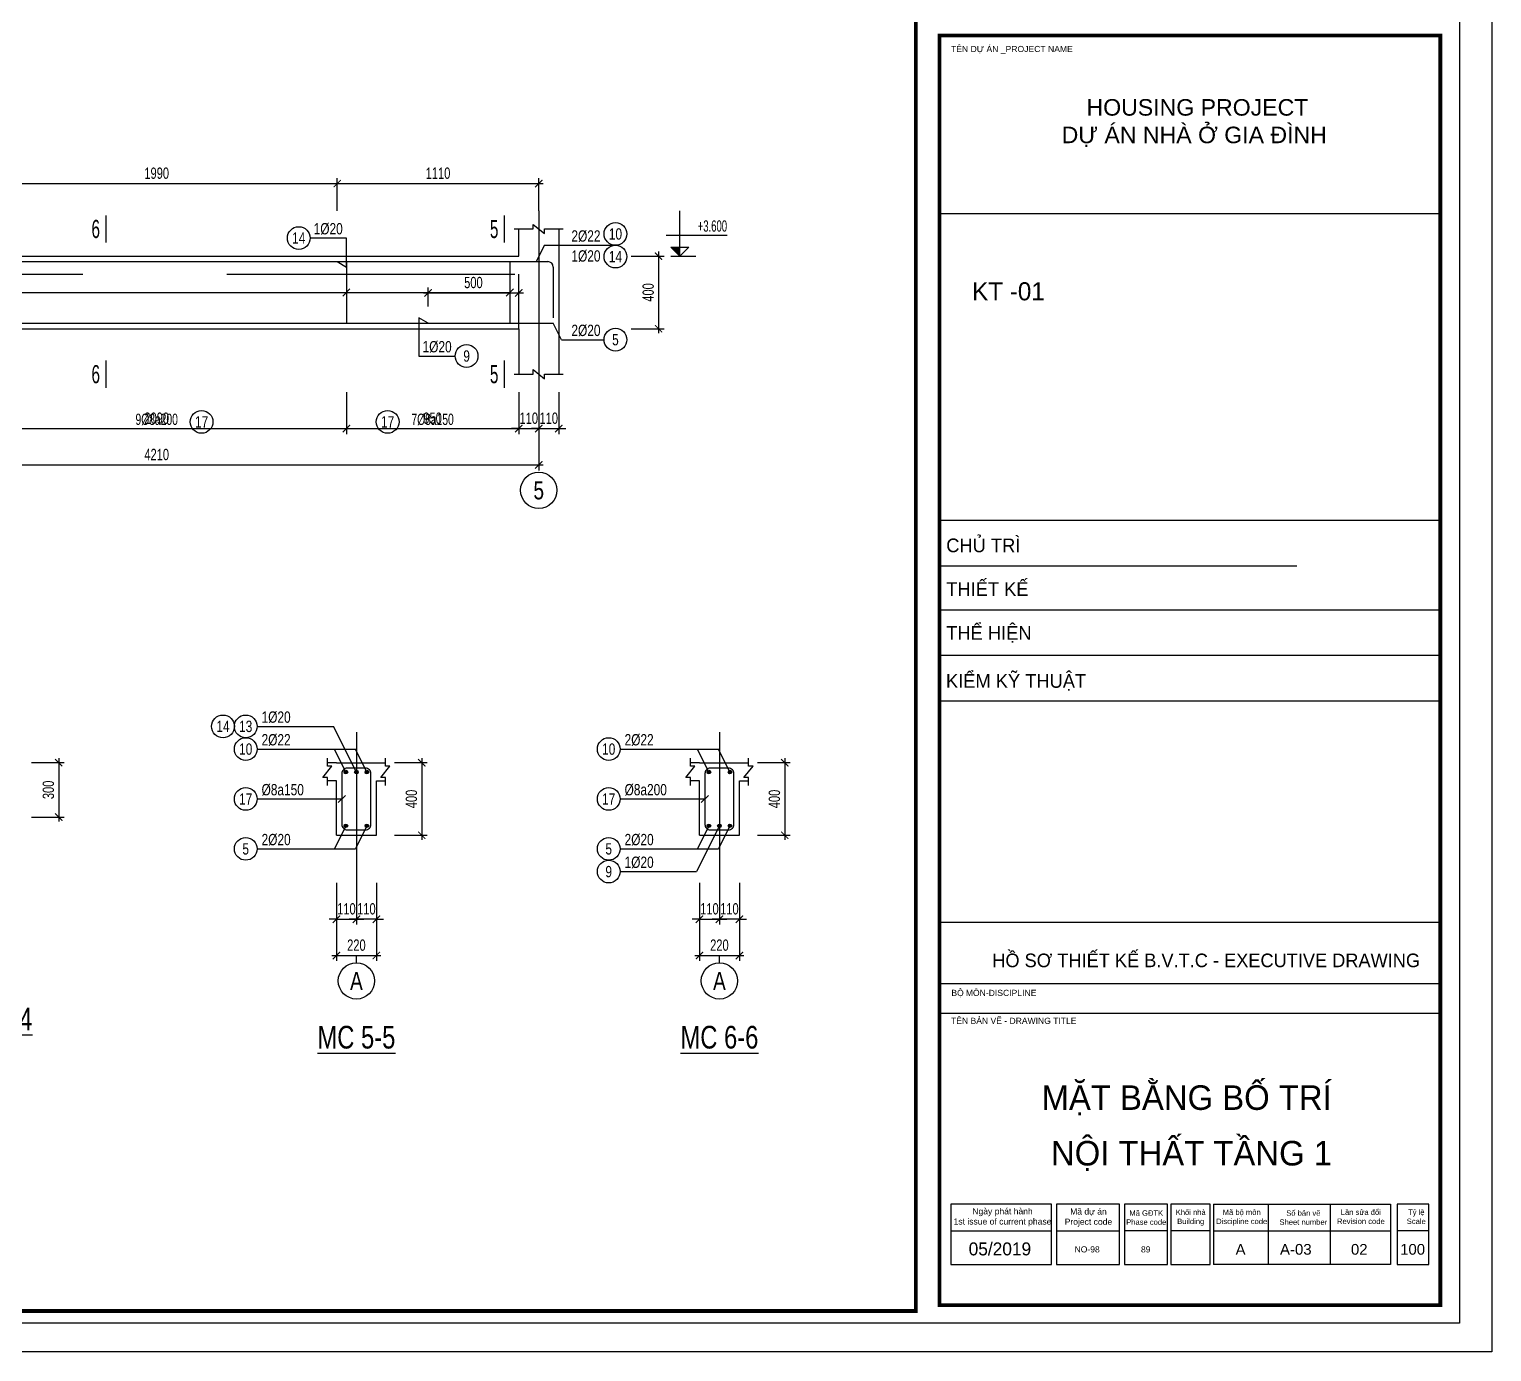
# Model space of a CAD drawing. Header units: inches. Extents: x 442278 to 842836, y -356313 to 59457.
# Drawn here: x 777702 to 785759, y -77600 to -70314 of the extents above; entities that cross this region are included whole.
import ezdxf
from ezdxf.enums import TextEntityAlignment as Align

# ---------------------------------------------------------------- set-up
doc = ezdxf.new("R2010")
doc.units = ezdxf.units.IN
doc.header["$LTSCALE"] = 250
doc.header["$MEASUREMENT"] = 0
doc.linetypes.add('CENTER', pattern=[50.8, 31.75, -6.35, 6.35, -6.35])
doc.linetypes.add('HIDDEN', pattern=[9.525, 6.35, -3.175])
for name, color, linetype in [('-KHAO-5000-TEXT', 7, 'Continuous'), ('3', 9, 'Continuous'), ('gsgsdfg', 31, 'Continuous'), ('khungbve', 7, 'Continuous'), ('LA.BT', 7, 'Continuous'), ('LA.DIM', 251, 'Continuous'), ('LA.DUT', 251, 'HIDDEN'), ('LA.KHAC', 252, 'Continuous'), ('LA.MC', 6, 'Continuous'), ('LA.TC', 3, 'Continuous'), ('LA.TD', 30, 'Continuous'), ('LA.TEXT', 60, 'Continuous'), ('LA.TEXT.MC', 120, 'Continuous'), ('LA.TRUC', 251, 'CENTER'), ('NETTHAY', 8, 'Continuous'), ('NTHAY', 8, 'Continuous'), ('t', 153, 'Continuous'), ('TEXT', 7, 'Continuous')]:
    doc.layers.add(name, color=color, linetype=linetype)
doc.styles.add('AVANTH', font='')
doc.styles.add('M1', font='')
doc.styles.add('S.BTEXT', font='arial.ttf', dxfattribs={"width": 0.75})
doc.styles.add('S.STEXT', font='arial.ttf', dxfattribs={"width": 0.7})
doc.styles.add('SWIS721', font='swiss.ttf')
doc.styles.add('VnAvantH', font='', dxfattribs={"width": 0.7})
doc.styles.add('XREF_ISO_A1_VER$0$SWIS721', font='swiss.ttf')
doc.styles.get('AVANTH').set_extended_font_data('.VnAvantH')
doc.styles.get('M1').set_extended_font_data('.VnAvantH')
doc.styles.get('VnAvantH').set_extended_font_data('.VnAvantH')
doc.dimstyles.new('S.DIM25', dxfattribs={"dimtxt": 62.5, "dimasz": 40, "dimexe": 30, "dimexo": 0, "dimgap": 25, "dimtad": 1, "dimdec": 0, "dimzin": 13, "dimdsep": 46, "dimtxsty": 'S.STEXT', "dimblk": 'ARCHTICK', "dimcen": 0, "dimdle": 25, "dimclrd": 251, "dimclre": 251, "dimclrt": 60, "dimadec": 0, "dimazin": 0, "dimtfac": 1, "dimtdec": 0, "dimtix": 1, "dimtmove": 2, "dimatfit": 3, "dimfxl": 1, "dimtolj": 1, "dimtzin": 13, "dimarcsym": 0})

# ---------------------------------------------------------------- blocks, each defined once
blk = doc.blocks.new('_ArchTick')
at = {"color": 0, "linetype": 'ByBlock', "const_width": 0.15}
blk.add_lwpolyline([(-0.5, -0.5), (0.5, 0.5)], dxfattribs=at)
blk = doc.blocks.new('*D662')
at = {"layer": 'DEFPOINTS', "color": 0, "transparency": 16777216}
for p in [(781018.7, -71564), (781018.7, -71964), (781168.7, -71964)]:
    blk.add_point(p, dxfattribs=at)
at = {"layer": 'LA.DIM', "color": 251, "lineweight": -2, "transparency": 16777216}
for p, q in [((781168.7, -71539), (781168.7, -71989)), ((781018.7, -71564), (781198.7, -71564)), ((781018.7, -71964), (781198.7, -71964))]:
    blk.add_line(p, q, dxfattribs=at)
at = {"layer": 'LA.DIM', "color": 251, "lineweight": -2, "transparency": 16777216, "xscale": 40, "yscale": 40, "zscale": 40}
for p, rotation in [((781168.7, -71564), 90), ((781168.7, -71964), 270)]:
    blk.add_blockref('_ArchTick', p, dxfattribs=dict(at, rotation=rotation))
at = {"layer": 'LA.DIM', "color": 60, "transparency": 16777216, "insert": (781111.8, -71764), "char_height": 62.5, "attachment_point": 5, "rotation": 90, "style": 'S.STEXT'}
blk.add_mtext('\\A1;400', dxfattribs=at)
blk = doc.blocks.new('BLOCK.COS')
at = {"layer": 'LA.KHAC'}
blk.add_hatch(color=256, dxfattribs=at).paths.add_polyline_path([(37.5, 50), (87.5, 0), (87.5, 50)])
at = {"layer": 'LA.KHAC', "color": 5}
for p, q in [((37.5, 50), (137.5, 50)), ((87.5, 0), (37.5, 50)), ((37.5, 0), (175, 0)), ((87.5, 0), (87.5, 50)), ((87.5, 0), (137.5, 50))]:
    blk.add_line(p, q, dxfattribs=at)
blk = doc.blocks.new('*D663')
at = {"layer": 'DEFPOINTS', "color": 0, "transparency": 16777216}
for p in [(779448.7, -72314), (780398.7, -72314), (780398.7, -72514)]:
    blk.add_point(p, dxfattribs=at)
at = {"layer": 'LA.DIM', "color": 251, "lineweight": -2, "transparency": 16777216}
for p, q in [((779448.7, -72314), (779448.7, -72544)), ((780398.7, -72314), (780398.7, -72544)), ((779423.7, -72514), (780423.7, -72514))]:
    blk.add_line(p, q, dxfattribs=at)
at = {"layer": 'LA.DIM', "color": 251, "lineweight": -2, "transparency": 16777216, "xscale": 40, "yscale": 40, "zscale": 40, "rotation": 180}
blk.add_blockref('_ArchTick', (779448.7, -72514), dxfattribs=at)
at = {"layer": 'LA.DIM', "color": 251, "lineweight": -2, "transparency": 16777216, "xscale": 40, "yscale": 40, "zscale": 40}
blk.add_blockref('_ArchTick', (780398.7, -72514), dxfattribs=at)
at = {"layer": 'LA.DIM', "color": 60, "transparency": 16777216, "insert": (779923.7, -72457.1), "char_height": 62.5, "attachment_point": 5, "style": 'S.STEXT'}
blk.add_mtext('\\A1;950', dxfattribs=at)
blk = doc.blocks.new('*D664')
at = {"layer": 'DEFPOINTS', "color": 0, "transparency": 16777216}
for p in [(777358.7, -72314), (779448.7, -72314), (779448.7, -72514)]:
    blk.add_point(p, dxfattribs=at)
at = {"layer": 'LA.DIM', "color": 251, "lineweight": -2, "transparency": 16777216}
for p, q in [((777358.7, -72314), (777358.7, -72544)), ((779448.7, -72314), (779448.7, -72544)), ((777333.7, -72514), (779473.7, -72514))]:
    blk.add_line(p, q, dxfattribs=at)
at = {"layer": 'LA.DIM', "color": 251, "lineweight": -2, "transparency": 16777216, "xscale": 40, "yscale": 40, "zscale": 40, "rotation": 180}
blk.add_blockref('_ArchTick', (777358.7, -72514), dxfattribs=at)
at = {"layer": 'LA.DIM', "color": 251, "lineweight": -2, "transparency": 16777216, "xscale": 40, "yscale": 40, "zscale": 40}
blk.add_blockref('_ArchTick', (779448.7, -72514), dxfattribs=at)
at = {"layer": 'LA.DIM', "color": 60, "transparency": 16777216, "insert": (778403.7, -72457.1), "char_height": 62.5, "attachment_point": 5, "style": 'S.STEXT'}
blk.add_mtext('\\A1;2090', dxfattribs=at)
blk = doc.blocks.new('*D669')
at = {"layer": 'DEFPOINTS', "color": 0, "transparency": 16777216}
for p in [(780508.7, -71164), (779398.7, -71314), (780508.7, -71314)]:
    blk.add_point(p, dxfattribs=at)
at = {"layer": 'LA.DIM', "color": 251, "lineweight": -2, "transparency": 16777216}
for p, q in [((779398.7, -71314), (779398.7, -71134)), ((780508.7, -71314), (780508.7, -71134)), ((779373.7, -71164), (780533.7, -71164))]:
    blk.add_line(p, q, dxfattribs=at)
at = {"layer": 'LA.DIM', "color": 251, "lineweight": -2, "transparency": 16777216, "xscale": 40, "yscale": 40, "zscale": 40, "rotation": 180}
blk.add_blockref('_ArchTick', (779398.7, -71164), dxfattribs=at)
at = {"layer": 'LA.DIM', "color": 251, "lineweight": -2, "transparency": 16777216, "xscale": 40, "yscale": 40, "zscale": 40}
blk.add_blockref('_ArchTick', (780508.7, -71164), dxfattribs=at)
at = {"layer": 'LA.DIM', "color": 60, "transparency": 16777216, "insert": (779953.7, -71107.1), "char_height": 62.5, "attachment_point": 5, "style": 'S.STEXT'}
blk.add_mtext('\\A1;1110', dxfattribs=at)
blk = doc.blocks.new('*D670')
at = {"layer": 'DEFPOINTS', "color": 0, "transparency": 16777216}
for p in [(779398.7, -71164), (777408.7, -71314), (779398.7, -71314)]:
    blk.add_point(p, dxfattribs=at)
at = {"layer": 'LA.DIM', "color": 251, "lineweight": -2, "transparency": 16777216}
for p, q in [((777408.7, -71314), (777408.7, -71134)), ((779398.7, -71314), (779398.7, -71134)), ((777383.7, -71164), (779423.7, -71164))]:
    blk.add_line(p, q, dxfattribs=at)
at = {"layer": 'LA.DIM', "color": 251, "lineweight": -2, "transparency": 16777216, "xscale": 40, "yscale": 40, "zscale": 40, "rotation": 180}
blk.add_blockref('_ArchTick', (777408.7, -71164), dxfattribs=at)
at = {"layer": 'LA.DIM', "color": 251, "lineweight": -2, "transparency": 16777216, "xscale": 40, "yscale": 40, "zscale": 40}
blk.add_blockref('_ArchTick', (779398.7, -71164), dxfattribs=at)
at = {"layer": 'LA.DIM', "color": 60, "transparency": 16777216, "insert": (778403.7, -71107.1), "char_height": 62.5, "attachment_point": 5, "style": 'S.STEXT'}
blk.add_mtext('\\A1;1990', dxfattribs=at)
blk = doc.blocks.new('*D675')
at = {"layer": 'DEFPOINTS', "color": 0, "transparency": 16777216}
for p in [(780398.7, -71766.5), (779898.7, -71841.5), (780398.7, -71841.5)]:
    blk.add_point(p, dxfattribs=at)
at = {"layer": 'LA.DIM', "color": 251, "lineweight": -2, "transparency": 16777216}
for p, q in [((779873.7, -71766.5), (780423.7, -71766.5)), ((779898.7, -71841.5), (779898.7, -71736.5)), ((780398.7, -71841.5), (780398.7, -71736.5))]:
    blk.add_line(p, q, dxfattribs=at)
at = {"layer": 'LA.DIM', "color": 251, "lineweight": -2, "transparency": 16777216, "xscale": 40, "yscale": 40, "zscale": 40, "rotation": 180}
blk.add_blockref('_ArchTick', (779898.7, -71766.5), dxfattribs=at)
at = {"layer": 'LA.DIM', "color": 251, "lineweight": -2, "transparency": 16777216, "xscale": 40, "yscale": 40, "zscale": 40}
blk.add_blockref('_ArchTick', (780398.7, -71766.5), dxfattribs=at)
at = {"layer": 'LA.DIM', "color": 60, "transparency": 16777216, "insert": (780148.7, -71709.6), "char_height": 62.5, "attachment_point": 5, "style": 'S.STEXT'}
blk.add_mtext('\\A1;500', dxfattribs=at)
blk = doc.blocks.new('*D679')
at = {"layer": 'DEFPOINTS', "color": 0, "transparency": 16777216}
for p in [(780508.7, -72314), (780618.7, -72314), (780618.7, -72514)]:
    blk.add_point(p, dxfattribs=at)
at = {"layer": 'LA.DIM', "color": 251, "lineweight": -2, "transparency": 16777216}
for p, q in [((780508.7, -72314), (780508.7, -72544)), ((780618.7, -72314), (780618.7, -72544)), ((780508.7, -72514), (780468.7, -72514)), ((780508.7, -72514), (780618.7, -72514)), ((780618.7, -72514), (780658.7, -72514))]:
    blk.add_line(p, q, dxfattribs=at)
at = {"layer": 'LA.DIM', "color": 251, "lineweight": -2, "transparency": 16777216, "xscale": 40, "yscale": 40, "zscale": 40}
blk.add_blockref('_ArchTick', (780508.7, -72514), dxfattribs=at)
at = {"layer": 'LA.DIM', "color": 251, "lineweight": -2, "transparency": 16777216, "xscale": 40, "yscale": 40, "zscale": 40, "rotation": 180}
blk.add_blockref('_ArchTick', (780618.7, -72514), dxfattribs=at)
at = {"layer": 'LA.DIM', "color": 60, "transparency": 16777216, "insert": (780563.7, -72457.1), "char_height": 62.5, "attachment_point": 5, "style": 'S.STEXT'}
blk.add_mtext('\\A1;110', dxfattribs=at)
blk = doc.blocks.new('*D680')
at = {"layer": 'DEFPOINTS', "color": 0, "transparency": 16777216}
for p in [(780398.7, -72314), (780508.7, -72314), (780508.7, -72514)]:
    blk.add_point(p, dxfattribs=at)
at = {"layer": 'LA.DIM', "color": 251, "lineweight": -2, "transparency": 16777216}
for p, q in [((780398.7, -72314), (780398.7, -72544)), ((780508.7, -72314), (780508.7, -72544)), ((780398.7, -72514), (780358.7, -72514)), ((780398.7, -72514), (780508.7, -72514)), ((780508.7, -72514), (780548.7, -72514))]:
    blk.add_line(p, q, dxfattribs=at)
at = {"layer": 'LA.DIM', "color": 251, "lineweight": -2, "transparency": 16777216, "xscale": 40, "yscale": 40, "zscale": 40}
blk.add_blockref('_ArchTick', (780398.7, -72514), dxfattribs=at)
at = {"layer": 'LA.DIM', "color": 251, "lineweight": -2, "transparency": 16777216, "xscale": 40, "yscale": 40, "zscale": 40, "rotation": 180}
blk.add_blockref('_ArchTick', (780508.7, -72514), dxfattribs=at)
at = {"layer": 'LA.DIM', "color": 60, "transparency": 16777216, "insert": (780453.7, -72457.1), "char_height": 62.5, "attachment_point": 5, "style": 'S.STEXT'}
blk.add_mtext('\\A1;110', dxfattribs=at)
blk = doc.blocks.new('*D685')
at = {"layer": 'DEFPOINTS', "color": 0, "transparency": 16777216}
for p in [(776298.7, -72314), (780508.7, -72314), (780508.7, -72714)]:
    blk.add_point(p, dxfattribs=at)
at = {"layer": 'LA.DIM', "color": 251, "lineweight": -2, "transparency": 16777216}
for p, q in [((776298.7, -72314), (776298.7, -72744)), ((780508.7, -72314), (780508.7, -72744)), ((776273.7, -72714), (780533.7, -72714))]:
    blk.add_line(p, q, dxfattribs=at)
at = {"layer": 'LA.DIM', "color": 251, "lineweight": -2, "transparency": 16777216, "xscale": 40, "yscale": 40, "zscale": 40, "rotation": 180}
blk.add_blockref('_ArchTick', (776298.7, -72714), dxfattribs=at)
at = {"layer": 'LA.DIM', "color": 251, "lineweight": -2, "transparency": 16777216, "xscale": 40, "yscale": 40, "zscale": 40}
blk.add_blockref('_ArchTick', (780508.7, -72714), dxfattribs=at)
at = {"layer": 'LA.DIM', "color": 60, "transparency": 16777216, "insert": (778403.7, -72657.1), "char_height": 62.5, "attachment_point": 5, "style": 'S.STEXT'}
blk.add_mtext('\\A1;4210', dxfattribs=at)
blk = doc.blocks.new('KHUNG CHUAN SEICO')
at = {"layer": 'DEFPOINTS', "lineweight": -3, "ltscale": 2000}
blk.add_lwpolyline([(0, 397.16), (572.13, 397.16), (572.13, 0), (0, 0)], close=True, dxfattribs=at)
at = {"layer": 'gsgsdfg'}
blk.add_lwpolyline([(0, 397.16), (572.13, 397.16), (572.13, 0), (0, 0)], close=True, dxfattribs=at)
blk.add_lwpolyline([(0, 397.16), (572.13, 397.16), (572.13, 0), (0, 0)], close=True, dxfattribs=at)
at = {"layer": 'khungbve', "color": 7}
for p, q in [((465.32, 160.79), (562.18, 160.79)), ((465.32, 143.49), (562.18, 143.49)), ((465.32, 134.68), (562.18, 134.68)), ((465.32, 125.87), (562.18, 125.87)), ((465.32, 125.87), (562.18, 125.87)), ((465.32, 125.87), (562.18, 125.87))]:
    blk.add_line(p, q, dxfattribs=at)
at = {"layer": 'khungbve', "linetype": 'Continuous', "ltscale": 15}
blk.add_line((465.32, 151.98), (534.43, 151.98), dxfattribs=at)
at = {"layer": 'NETTHAY', "ltscale": 0.5}
for points, const_width in [([(26.26, 388.15), (460.75, 388.15), (460.75, 7.88), (26.26, 7.88), (26.26, 388.51)], 0.743), ([(465.32, 254.56), (562.18, 254.56), (562.18, 9.02), (465.32, 9.02), (465.32, 254.56)], 0.74)]:
    blk.add_lwpolyline(points, dxfattribs=dict(at, const_width=const_width))
at = {"layer": 'NTHAY', "lineweight": -3, "ltscale": 2000}
for p, q in [((562.18, 83.01), (465.32, 83.01)), ((465.32, 71.23), (562.18, 71.23)), ((562.18, 65.43), (465.32, 65.43)), ((518.31, 28.54), (518.31, 16.88)), ((528.91, 28.54), (528.91, 16.88)), ((540.91, 28.54), (540.91, 16.88)), ((467.54, 23.38), (487.01, 23.38)), ((487.99, 23.38), (500.13, 23.38)), ((509.43, 23.38), (501.12, 23.38)), ((517.65, 23.38), (510.09, 23.38)), ((518.31, 23.38), (552.56, 23.38)), ((559.96, 23.38), (553.87, 23.38))]:
    blk.add_line(p, q, dxfattribs=at)
for points in [[(24.06, 391.61), (565.91, 391.61), (565.91, 5.55), (24.06, 5.55)], [(562.18, 254.56), (465.32, 254.56), (465.32, 220.15), (562.18, 220.15)], [(487.01, 28.54), (467.54, 28.54), (467.54, 16.88), (487.01, 16.88)], [(500.13, 28.54), (487.99, 28.54), (487.99, 16.88), (500.13, 16.88)], [(501.12, 16.88), (509.43, 16.88), (509.43, 28.54), (501.12, 28.54)], [(510.09, 16.88), (517.65, 16.88), (517.65, 28.54), (510.09, 28.54)], [(553.87, 16.88), (559.96, 16.88), (559.96, 28.54), (553.87, 28.54)]]:
    blk.add_lwpolyline(points, close=True, dxfattribs=at)
blk.add_lwpolyline([(518.31, 28.54), (552.56, 28.54), (552.56, 16.88), (518.31, 16.88)], dxfattribs=at)
at = {"layer": '-KHAO-5000-TEXT', "linetype": 'Continuous', "ltscale": 15, "style": 'AVANTH', "oblique": 360}
for s, height, p in [('chñ tr×', 2.644, (466.64, 155.94)), ('THIÕT KÕ', 2.644, (466.64, 147.49)), ('thÓ hiÖn', 2.644, (466.64, 139)), ('KIÓM Kü THUËT', 2.6441, (466.59, 129.72))]:
    blk.add_text(s, height=height, rotation=360, dxfattribs=at).set_placement(p, align=Align.MIDDLE_LEFT)
at = {"layer": '3', "ltscale": 0.5, "style": 'VnAvantH'}
for tag, height, p in [('DRAWING1', 4.75, (514.01, 46.77)), ('DRAWING2', 4.75, (514.07, 36.02)), ('DATE', 2.5, (477.02, 18.64))]:
    blk.add_attdef(tag, text='', height=height, dxfattribs=at).set_placement(p, align=Align.CENTER)
at = {"layer": 't', "lineweight": -3}
for s, insert, char_height, width, attachment_point, style in [('{\\fArial|b0|i0|c0|p34;TÊN DỰ ÁN _PROJECT NAME}', (467.56, 252.53), 1.1889, 39.4464, 1, 'XREF_ISO_A1_VER$0$SWIS721'), ('{\\fArial|b0|i0|c0|p34; HOUSING PROJECT\\PDỰ ÁN NHÀ Ở GIA ĐÌNH}', (514.6, 242.24), 3.1952, 131.0539, 2, 'XREF_ISO_A1_VER$0$SWIS721'), ('{\\fArial|b0|i0|c0|p34;BỘ\\f.VnArial NarrowH|b0|i0|c0|p34; \\fArial|b0|i0|c0|p34;MÔN-DISCIPLINE}', (467.63, 69.99), 1.1889, 39.4464, 1, 'XREF_ISO_A1_VER$0$SWIS721'), ('{\\fArial|b0|i0|c0|p34;TÊN BẢN VẼ - DRAWING TITLE}', (467.58, 64.59), 1.1834, 31.9189, 1, 'XREF_ISO_A1_VER$0$SWIS721'), ('{\\fArial|b0|i0|c0|p34;Mã dự án\\PProject code}', (494.14, 25.95), 1.1834, 16.9056, 5, 'XREF_ISO_A1_VER$0$SWIS721'), ('{\\fArial|b0|i0|c0|p34;Mã G\\fArial|b0|i0|c238|p34;ĐTK\\PPh\\fArial|b0|i0|c0|p34;ase code}', (505.32, 25.94), 1.0519, 16.9056, 5, 'XREF_ISO_A1_VER$0$SWIS721'), ('{\\fArial|b0|i0|c0|p34;Khố\\fArial|b0|i0|c238|p34;i nh\\fArial|b0|i0|c0|p34;à\\fArial|b0|i0|c238|p34;\\PBuilding}', (513.92, 25.94), 1.0519, 16.9056, 5, 'XREF_ISO_A1_VER$0$SWIS721'), ('{\\fArial|b0|i0|c0|p34;Mã\\fArial|b0|i0|c238|p34; b\\fArial|b0|i0|c0|p34;ộ\\fArial|b0|i0|c238|p34; m\\fArial|b0|i0|c0|p34;ô\\fArial|b0|i0|c238|p34;n\\PD\\fArial|b0|i0|c0|p34;iscipline code}', (523.78, 25.94), 1.0519, 16.9056, 5, 'XREF_ISO_A1_VER$0$SWIS721'), ('{\\fArial|b0|i0|c0|p34;Số bản vẽ\\PSheet number}', (535.7, 25.94), 1.0519, 16.9056, 5, 'XREF_ISO_A1_VER$0$SWIS721'), ('{\\fArial|b0|i0|c0|p34;Lầ\\fArial|b0|i0|c238|p34;n s\\fArial|b0|i0|c0|p34;ử\\fArial|b0|i0|c238|p34;a đ\\fArial|b0|i0|c0|p34;ổi\\PRevision code}', (546.82, 26.1), 1.0519, 16.9056, 5, 'XREF_ISO_A1_VER$0$SWIS721'), ('{\\fArial|b0|i0|c0|p34;Tỷ lệ\\PScale}', (557.54, 26.1), 1.0519, 16.9056, 5, 'XREF_ISO_A1_VER$0$SWIS721'), ('{\\fArial|b0|i0|c0|p34;NO-98}', (493.89, 19.79), 1.1834, 16.9056, 5, 'XREF_ISO_A1_VER$0$SWIS721'), ('{\\fArial|b0|i0|c0|p34;89}', (505.22, 19.79), 1.1834, 16.9056, 5, 'XREF_ISO_A1_VER$0$SWIS721'), ('{\\fArial|b0|i0|c0|p34;A}', (523.56, 19.79), 2.0709, 16.9056, 5, 'SWIS721'), ('{\\fArial|b0|i0|c0|p34;A-03}', (534.24, 19.79), 2.0709, 16.9056, 5, 'SWIS721'), ('{\\fArial|b0|i0|c0|p34;02}', (546.51, 19.79), 2.0709, 16.9056, 5, 'SWIS721'), ('{\\fArial|b0|i0|c0|p34;100}', (556.83, 19.79), 2.0709, 16.9056, 5, 'SWIS721')]:
    blk.add_mtext(s, dxfattribs=dict(at, insert=insert, char_height=char_height, width=width, attachment_point=attachment_point, style=style))
at = {"layer": 't', "lineweight": -3, "insert": (477.52, 26), "char_height": 1.1834, "attachment_point": 5, "style": 'XREF_ISO_A1_VER$0$SWIS721'}
blk.add_mtext('Ngày phát hành\\P1st issue of current phase', dxfattribs=at)
at = {"layer": 'TEXT', "lineweight": -3, "style": 'M1'}
blk.add_text('hå s¬ thiÕt kÕ b.v.t.c - executive drawing', height=2.6298, dxfattribs=at).set_placement((475.54, 74.37))
blk = doc.blocks.new('*D756')
at = {"layer": 'DEFPOINTS', "color": 0, "transparency": 16777216}
for p in [(777714, -74354.5), (777714, -74654.5), (777864, -74654.5)]:
    blk.add_point(p, dxfattribs=at)
at = {"layer": 'LA.DIM', "color": 251, "lineweight": -2, "transparency": 16777216}
for p, q in [((777714, -74354.5), (777894, -74354.5)), ((777864, -74329.5), (777864, -74679.5)), ((777714, -74654.5), (777894, -74654.5))]:
    blk.add_line(p, q, dxfattribs=at)
at = {"layer": 'LA.DIM', "color": 251, "lineweight": -2, "transparency": 16777216, "xscale": 40, "yscale": 40, "zscale": 40}
for p, rotation in [((777864, -74354.5), 90), ((777864, -74654.5), 270)]:
    blk.add_blockref('_ArchTick', p, dxfattribs=dict(at, rotation=rotation))
at = {"layer": 'LA.DIM', "color": 60, "transparency": 16777216, "insert": (777807.1, -74504.5), "char_height": 62.5, "attachment_point": 5, "rotation": 90, "style": 'S.STEXT'}
blk.add_mtext('\\A1;300', dxfattribs=at)
blk = doc.blocks.new('*D757')
at = {"layer": 'DEFPOINTS', "color": 0, "transparency": 16777216}
for p in [(779394, -75017), (779504, -75017), (779504, -75217)]:
    blk.add_point(p, dxfattribs=at)
at = {"layer": 'LA.DIM', "color": 251, "lineweight": -2, "transparency": 16777216}
for p, q in [((779394, -75017), (779394, -75247)), ((779504, -75017), (779504, -75247)), ((779394, -75217), (779354, -75217)), ((779394, -75217), (779504, -75217)), ((779504, -75217), (779544, -75217))]:
    blk.add_line(p, q, dxfattribs=at)
at = {"layer": 'LA.DIM', "color": 251, "lineweight": -2, "transparency": 16777216, "xscale": 40, "yscale": 40, "zscale": 40}
blk.add_blockref('_ArchTick', (779394, -75217), dxfattribs=at)
at = {"layer": 'LA.DIM', "color": 251, "lineweight": -2, "transparency": 16777216, "xscale": 40, "yscale": 40, "zscale": 40, "rotation": 180}
blk.add_blockref('_ArchTick', (779504, -75217), dxfattribs=at)
at = {"layer": 'LA.DIM', "color": 60, "transparency": 16777216, "insert": (779449, -75160.1), "char_height": 62.5, "attachment_point": 5, "style": 'S.STEXT'}
blk.add_mtext('\\A1;110', dxfattribs=at)
blk = doc.blocks.new('*D758')
at = {"layer": 'DEFPOINTS', "color": 0, "transparency": 16777216}
for p in [(779504, -75017), (779614, -75017), (779504, -75217)]:
    blk.add_point(p, dxfattribs=at)
at = {"layer": 'LA.DIM', "color": 251, "lineweight": -2, "transparency": 16777216}
for p, q in [((779504, -75017), (779504, -75247)), ((779614, -75017), (779614, -75247)), ((779504, -75217), (779464, -75217)), ((779614, -75217), (779504, -75217)), ((779614, -75217), (779654, -75217))]:
    blk.add_line(p, q, dxfattribs=at)
at = {"layer": 'LA.DIM', "color": 251, "lineweight": -2, "transparency": 16777216, "xscale": 40, "yscale": 40, "zscale": 40}
blk.add_blockref('_ArchTick', (779504, -75217), dxfattribs=at)
at = {"layer": 'LA.DIM', "color": 251, "lineweight": -2, "transparency": 16777216, "xscale": 40, "yscale": 40, "zscale": 40, "rotation": 180}
blk.add_blockref('_ArchTick', (779614, -75217), dxfattribs=at)
at = {"layer": 'LA.DIM', "color": 60, "transparency": 16777216, "insert": (779559, -75160.1), "char_height": 62.5, "attachment_point": 5, "style": 'S.STEXT'}
blk.add_mtext('\\A1;110', dxfattribs=at)
blk = doc.blocks.new('*D759')
at = {"layer": 'DEFPOINTS', "color": 0, "transparency": 16777216}
for p in [(779394, -75017), (779614, -75017), (779614, -75417)]:
    blk.add_point(p, dxfattribs=at)
at = {"layer": 'LA.DIM', "color": 251, "lineweight": -2, "transparency": 16777216}
for p, q in [((779394, -75017), (779394, -75447)), ((779614, -75017), (779614, -75447)), ((779369, -75417), (779639, -75417))]:
    blk.add_line(p, q, dxfattribs=at)
at = {"layer": 'LA.DIM', "color": 251, "lineweight": -2, "transparency": 16777216, "xscale": 40, "yscale": 40, "zscale": 40, "rotation": 180}
blk.add_blockref('_ArchTick', (779394, -75417), dxfattribs=at)
at = {"layer": 'LA.DIM', "color": 251, "lineweight": -2, "transparency": 16777216, "xscale": 40, "yscale": 40, "zscale": 40}
blk.add_blockref('_ArchTick', (779614, -75417), dxfattribs=at)
at = {"layer": 'LA.DIM', "color": 60, "transparency": 16777216, "insert": (779504, -75360.1), "char_height": 62.5, "attachment_point": 5, "style": 'S.STEXT'}
blk.add_mtext('\\A1;220', dxfattribs=at)
blk = doc.blocks.new('*D760')
at = {"layer": 'DEFPOINTS', "color": 0, "transparency": 16777216}
for p in [(779714, -74354.5), (779714, -74754.5), (779864, -74754.5)]:
    blk.add_point(p, dxfattribs=at)
at = {"layer": 'LA.DIM', "color": 251, "lineweight": -2, "transparency": 16777216}
for p, q in [((779714, -74354.5), (779894, -74354.5)), ((779864, -74329.5), (779864, -74779.5)), ((779714, -74754.5), (779894, -74754.5))]:
    blk.add_line(p, q, dxfattribs=at)
at = {"layer": 'LA.DIM', "color": 251, "lineweight": -2, "transparency": 16777216, "xscale": 40, "yscale": 40, "zscale": 40}
for p, rotation in [((779864, -74354.5), 90), ((779864, -74754.5), 270)]:
    blk.add_blockref('_ArchTick', p, dxfattribs=dict(at, rotation=rotation))
at = {"layer": 'LA.DIM', "color": 60, "transparency": 16777216, "insert": (779807.1, -74554.5), "char_height": 62.5, "attachment_point": 5, "rotation": 90, "style": 'S.STEXT'}
blk.add_mtext('\\A1;400', dxfattribs=at)
blk = doc.blocks.new('BLOCK.TC')
at = {"layer": 'LA.TC'}
blk.add_hatch(color=256, dxfattribs=at).paths.add_polyline_path([(10, 0, 1), (-10, 0, 1)])
at = {"layer": 'LA.TD'}
blk.add_circle((0, 0), 10, dxfattribs=at)
blk = doc.blocks.new('*D744')
at = {"layer": 'DEFPOINTS', "color": 0, "transparency": 16777216}
for p in [(781394, -75017), (781504, -75017), (781504, -75217)]:
    blk.add_point(p, dxfattribs=at)
at = {"layer": 'LA.DIM', "color": 251, "lineweight": -2, "transparency": 16777216}
for p, q in [((781394, -75017), (781394, -75247)), ((781504, -75017), (781504, -75247)), ((781394, -75217), (781354, -75217)), ((781394, -75217), (781504, -75217)), ((781504, -75217), (781544, -75217))]:
    blk.add_line(p, q, dxfattribs=at)
at = {"layer": 'LA.DIM', "color": 251, "lineweight": -2, "transparency": 16777216, "xscale": 40, "yscale": 40, "zscale": 40}
blk.add_blockref('_ArchTick', (781394, -75217), dxfattribs=at)
at = {"layer": 'LA.DIM', "color": 251, "lineweight": -2, "transparency": 16777216, "xscale": 40, "yscale": 40, "zscale": 40, "rotation": 180}
blk.add_blockref('_ArchTick', (781504, -75217), dxfattribs=at)
at = {"layer": 'LA.DIM', "color": 60, "transparency": 16777216, "insert": (781449, -75160.1), "char_height": 62.5, "attachment_point": 5, "style": 'S.STEXT'}
blk.add_mtext('\\A1;110', dxfattribs=at)
blk = doc.blocks.new('*D745')
at = {"layer": 'DEFPOINTS', "color": 0, "transparency": 16777216}
for p in [(781504, -75017), (781614, -75017), (781504, -75217)]:
    blk.add_point(p, dxfattribs=at)
at = {"layer": 'LA.DIM', "color": 251, "lineweight": -2, "transparency": 16777216}
for p, q in [((781504, -75017), (781504, -75247)), ((781614, -75017), (781614, -75247)), ((781504, -75217), (781464, -75217)), ((781614, -75217), (781504, -75217)), ((781614, -75217), (781654, -75217))]:
    blk.add_line(p, q, dxfattribs=at)
at = {"layer": 'LA.DIM', "color": 251, "lineweight": -2, "transparency": 16777216, "xscale": 40, "yscale": 40, "zscale": 40}
blk.add_blockref('_ArchTick', (781504, -75217), dxfattribs=at)
at = {"layer": 'LA.DIM', "color": 251, "lineweight": -2, "transparency": 16777216, "xscale": 40, "yscale": 40, "zscale": 40, "rotation": 180}
blk.add_blockref('_ArchTick', (781614, -75217), dxfattribs=at)
at = {"layer": 'LA.DIM', "color": 60, "transparency": 16777216, "insert": (781559, -75160.1), "char_height": 62.5, "attachment_point": 5, "style": 'S.STEXT'}
blk.add_mtext('\\A1;110', dxfattribs=at)
blk = doc.blocks.new('*D746')
at = {"layer": 'DEFPOINTS', "color": 0, "transparency": 16777216}
for p in [(781394, -75017), (781614, -75017), (781614, -75417)]:
    blk.add_point(p, dxfattribs=at)
at = {"layer": 'LA.DIM', "color": 251, "lineweight": -2, "transparency": 16777216}
for p, q in [((781394, -75017), (781394, -75447)), ((781614, -75017), (781614, -75447)), ((781369, -75417), (781639, -75417))]:
    blk.add_line(p, q, dxfattribs=at)
at = {"layer": 'LA.DIM', "color": 251, "lineweight": -2, "transparency": 16777216, "xscale": 40, "yscale": 40, "zscale": 40, "rotation": 180}
blk.add_blockref('_ArchTick', (781394, -75417), dxfattribs=at)
at = {"layer": 'LA.DIM', "color": 251, "lineweight": -2, "transparency": 16777216, "xscale": 40, "yscale": 40, "zscale": 40}
blk.add_blockref('_ArchTick', (781614, -75417), dxfattribs=at)
at = {"layer": 'LA.DIM', "color": 60, "transparency": 16777216, "insert": (781504, -75360.1), "char_height": 62.5, "attachment_point": 5, "style": 'S.STEXT'}
blk.add_mtext('\\A1;220', dxfattribs=at)
blk = doc.blocks.new('*D747')
at = {"layer": 'DEFPOINTS', "color": 0, "transparency": 16777216}
for p in [(781714, -74354.5), (781714, -74754.5), (781864, -74754.5)]:
    blk.add_point(p, dxfattribs=at)
at = {"layer": 'LA.DIM', "color": 251, "lineweight": -2, "transparency": 16777216}
for p, q in [((781714, -74354.5), (781894, -74354.5)), ((781864, -74329.5), (781864, -74779.5)), ((781714, -74754.5), (781894, -74754.5))]:
    blk.add_line(p, q, dxfattribs=at)
at = {"layer": 'LA.DIM', "color": 251, "lineweight": -2, "transparency": 16777216, "xscale": 40, "yscale": 40, "zscale": 40}
for p, rotation in [((781864, -74354.5), 90), ((781864, -74754.5), 270)]:
    blk.add_blockref('_ArchTick', p, dxfattribs=dict(at, rotation=rotation))
at = {"layer": 'LA.DIM', "color": 60, "transparency": 16777216, "insert": (781807.1, -74554.5), "char_height": 62.5, "attachment_point": 5, "rotation": 90, "style": 'S.STEXT'}
blk.add_mtext('\\A1;400', dxfattribs=at)

msp = doc.modelspace()

# ---------------------------------------------------------------- linework, layer by layer
at = {"layer": 'LA.BT'}
for p, q in [((780398.67, -71564.02), (780398.67, -71414.02)), ((780618.67, -71414.02), (780618.67, -72214.02)), ((776408.67, -71564.02), (780398.67, -71564.02)), ((776408.67, -71964.02), (780398.67, -71964.02)), ((780398.67, -71964.02), (780398.67, -72214.02)), ((779394.04, -74354.52), (779344.04, -74354.52)), ((779394.04, -74354.52), (779614.04, -74354.52)), ((779614.04, -74354.52), (779664.04, -74354.52)), ((781394.04, -74354.52), (781344.04, -74354.52)), ((781394.04, -74354.52), (781614.04, -74354.52)), ((781614.04, -74354.52), (781664.04, -74354.52)), ((779394.04, -74454.52), (779344.04, -74454.52)), ((779394.04, -74754.52), (779394.04, -74454.52)), ((779614.04, -74754.52), (779614.04, -74454.52)), ((779614.04, -74454.52), (779664.04, -74454.52)), ((781394.04, -74454.52), (781344.04, -74454.52)), ((781394.04, -74754.52), (781394.04, -74454.52)), ((781614.04, -74754.52), (781614.04, -74454.52)), ((781614.04, -74454.52), (781664.04, -74454.52)), ((779394.04, -74754.52), (779614.04, -74754.52)), ((781394.04, -74754.52), (781614.04, -74754.52))]:
    msp.add_line(p, q, dxfattribs=at)
at = {"layer": 'LA.DUT'}
for p in [(776408.67, -71664.02), (780398.67, -71964.02)]:
    msp.add_line(p, (780398.67, -71664.02), dxfattribs=at)
at = {"layer": 'LA.KHAC'}
for p, q in [((781286.17, -71564.02), (781286.17, -71314.02)), ((779448.67, -71464.02), (779248.67, -71464.02)), ((779448.67, -71624.02), (779448.67, -71464.02)), ((781211.17, -71449.02), (781546.17, -71449.02)), ((780539.92, -71504.02), (780494.92, -71594.02)), ((780539.92, -71504.02), (780931.17, -71504.02)), ((776458.67, -71764.02), (780348.67, -71764.02)), ((779848.67, -71904.02), (779848.67, -72114.02)), ((780633.67, -72024.02), (780588.67, -71934.02)), ((780633.67, -72024.02), (780868.67, -72024.02)), ((779848.67, -72114.02), (780048.67, -72114.02)), ((778956.54, -74154.52), (779378.04, -74154.52)), ((779504.04, -74406.52), (779378.04, -74154.52)), ((778956.54, -74279.52), (779498.54, -74279.52)), ((779446.04, -74406.52), (779382.54, -74279.52)), ((779562.04, -74406.52), (779498.54, -74279.52)), ((780956.54, -74279.52), (781498.54, -74279.52)), ((781446.04, -74406.52), (781382.54, -74279.52)), ((781562.04, -74406.52), (781498.54, -74279.52)), ((778956.54, -74554.52), (779424.04, -74554.52)), ((780956.54, -74554.52), (781424.04, -74554.52)), ((779446.04, -74702.52), (779382.54, -74829.52)), ((779562.04, -74702.52), (779498.54, -74829.52)), ((781504.04, -74702.52), (781378.04, -74954.52)), ((781446.04, -74702.52), (781382.54, -74829.52)), ((781562.04, -74702.52), (781498.54, -74829.52)), ((778956.54, -74829.52), (779498.54, -74829.52)), ((780956.54, -74829.52), (781498.54, -74829.52)), ((780956.54, -74954.52), (781378.04, -74954.52)), ((779504.04, -75457.02), (779504.04, -75417.02)), ((781504.04, -75457.02), (781504.04, -75417.02))]:
    msp.add_line(p, q, dxfattribs=at)
at = {"layer": 'LA.KHAC', "color": 3}
for p, q in [((779428.67, -71784.02), (779468.67, -71744.02)), ((780328.67, -71784.02), (780368.67, -71744.02)), ((779404.04, -74574.52), (779444.04, -74534.52)), ((781404.04, -74574.52), (781444.04, -74534.52))]:
    msp.add_line(p, q, dxfattribs=at)
at = {"layer": 'LA.KHAC'}
for points in [[(780373.67, -71414.02), (780477.42, -71414.02), (780477.42, -71389.02), (780539.92, -71439.02), (780539.92, -71414.02), (780643.67, -71414.02)], [(780373.67, -72214.02), (780477.42, -72214.02), (780477.42, -72189.02), (780539.92, -72239.02), (780539.92, -72214.02), (780643.67, -72214.02)], [(779344.04, -74479.52), (779344.04, -74435.77), (779319.04, -74435.77), (779369.04, -74373.27), (779344.04, -74373.27), (779344.04, -74329.52)], [(779664.04, -74479.52), (779664.04, -74435.77), (779639.04, -74435.77), (779689.04, -74373.27), (779664.04, -74373.27), (779664.04, -74329.52)], [(781344.04, -74479.52), (781344.04, -74435.77), (781319.04, -74435.77), (781369.04, -74373.27), (781344.04, -74373.27), (781344.04, -74329.52)], [(781664.04, -74479.52), (781664.04, -74435.77), (781639.04, -74435.77), (781689.04, -74373.27), (781664.04, -74373.27), (781664.04, -74329.52)]]:
    msp.add_lwpolyline(points, dxfattribs=at)
for centre, radius in [((780931.17, -71441.52), 62.5), ((779186.17, -71464.02), 62.5), ((780931.17, -71566.52), 62.5), ((780931.17, -72024.02), 62.5), ((780111.17, -72114.02), 62.5), ((778651.17, -72477.02), 62.5), ((779676.17, -72477.02), 62.5), ((780508.67, -72854.02), 100), ((778769.04, -74154.52), 62.5), ((778894.04, -74154.52), 62.5), ((778894.04, -74279.52), 62.5), ((780894.04, -74279.52), 62.5), ((778894.04, -74554.52), 62.5), ((780894.04, -74554.52), 62.5), ((778894.04, -74829.52), 62.5), ((780894.04, -74829.52), 62.5), ((780894.04, -74954.52), 62.5), ((779504.04, -75557.02), 100), ((781504.04, -75557.02), 100)]:
    msp.add_circle(centre, radius, dxfattribs=at)
at = {"layer": 'LA.MC'}
for p, q in [((778124.5, -71489.02), (778124.5, -71339.02)), ((780319.5, -71489.02), (780319.5, -71339.02)), ((778124.5, -72289.02), (778124.5, -72139.02)), ((780319.5, -72289.02), (780319.5, -72139.02))]:
    msp.add_line(p, q, dxfattribs=at)
at = {"layer": 'LA.TC'}
for p, q in [((770878.67, -71594.02), (780558.67, -71594.02)), ((779398.67, -71594.02), (779448.67, -71624.02)), ((779398.67, -71594.02), (780558.67, -71594.02)), ((780588.67, -71624.02), (780588.67, -71904.02)), ((776218.67, -71934.02), (780588.67, -71934.02)), ((776908.67, -71934.02), (779898.67, -71934.02)), ((779898.67, -71934.02), (779848.67, -71904.02))]:
    msp.add_line(p, q, dxfattribs=at)
msp.add_arc((780558.67, -71624.02), 30, 0, 90, dxfattribs=at)
at = {"layer": 'LA.TD'}
for p, q in [((779448.67, -71594.02), (779448.67, -71934.02)), ((780348.67, -71594.02), (780348.67, -71934.02))]:
    msp.add_line(p, q, dxfattribs=at)
for points in [[(779424.04, -74414.52), (779424.04, -74694.52, 0.4142136), (779454.04, -74724.52), (779554.04, -74724.52, 0.4142136), (779584.04, -74694.52), (779584.04, -74414.52, 0.4142136), (779554.04, -74384.52), (779454.04, -74384.52, 0.4142136), (779424.04, -74414.52)], [(781424.04, -74414.52), (781424.04, -74694.52, 0.4142136), (781454.04, -74724.52), (781554.04, -74724.52, 0.4142136), (781584.04, -74694.52), (781584.04, -74414.52, 0.4142136), (781554.04, -74384.52), (781454.04, -74384.52, 0.4142136), (781424.04, -74414.52)]]:
    msp.add_lwpolyline(points, format="xyb", dxfattribs=at)
at = {"layer": 'LA.TRUC'}
for p, q in [((780508.67, -71314.02), (780508.67, -72314.02)), ((779504.04, -74185.77), (779504.04, -75017.02)), ((781504.04, -74185.77), (781504.04, -75017.02))]:
    msp.add_line(p, q, dxfattribs=at)

# ---------------------------------------------------------------- block references
at = {"layer": 'LA.DIM'}
ref = msp.add_blockref('KHUNG CHUAN SEICO', (769459.36, -77600.02), dxfattribs=dict(at, xscale=28.48944269395451, yscale=28.48944269378438, zscale=28.48944269370384))
ref.add_attrib('DRAWING1', 'mÆt b»ng bè trÝ ', dxfattribs={"layer": '3', "ltscale": 0.5, "height": 135.3249, "style": 'VnAvantH'}).set_placement((784103.34, -76267.5), align=Align.CENTER)
ref.add_attrib('DRAWING2', 'néi thÊt tÇng 1', dxfattribs={"layer": '3', "ltscale": 0.5, "height": 135.3249, "style": 'VnAvantH'}).set_placement((784105, -76573.84), align=Align.CENTER)
ref.add_attrib('DWNNO', 'kt -01', dxfattribs={"layer": '3', "ltscale": 0.5, "height": 99.713, "style": 'VnAvantH'}).set_placement((783096.44, -71807.38), align=Align.CENTER)
ref.add_attrib('DATE', '05/2019', dxfattribs={"layer": '3', "ltscale": 0.5, "height": 71.224, "style": 'VnAvantH'}).set_placement((783049.37, -77069.07), align=Align.CENTER)
at = {"layer": 'LA.KHAC'}
msp.add_blockref('BLOCK.COS', (781198.67, -71564.02), dxfattribs=at)
at = {"layer": 'LA.TC'}
for p in [(779446.04, -74406.52), (779504.04, -74406.52), (779562.04, -74406.52), (781446.04, -74406.52), (781562.04, -74406.52), (779446.04, -74702.52), (779562.04, -74702.52), (781446.04, -74702.52), (781504.04, -74702.52), (781562.04, -74702.52)]:
    msp.add_blockref('BLOCK.TC', p, dxfattribs=at)

# ---------------------------------------------------------------- texts
at = {"layer": 'LA.TEXT', "style": 'S.STEXT'}
for s, width, p in [('1%%c20', 0.75, (779348.67, -71444.02)), ('2%%c22', 0.75, (780768.67, -71484.02)), ('1%%c20', 0.75, (780768.67, -71594.02)), ('2%%c20', 0.75, (780768.67, -72004.02)), ('1%%c20', 0.75, (779948.67, -72094.02)), ('9%%c8a200', 0.65, (778403.67, -72494.02)), ('7%%c8a150', 0.65, (779923.67, -72494.02))]:
    msp.add_text(s, height=62.5, dxfattribs=dict(at, width=width)).set_placement(p, align=Align.CENTER)
at = {"layer": 'LA.TEXT', "style": 'S.STEXT', "width": 0.6}
msp.add_text('+3.600', height=62.5, dxfattribs=at).set_placement((781546.17, -71429.02), align=Align.RIGHT)
at = {"layer": 'LA.TEXT', "style": 'S.STEXT', "width": 0.75}
for s, p in [('14', (779186.17, -71464.02)), ('10', (780931.17, -71441.52)), ('14', (780931.17, -71566.52)), ('5', (780931.17, -72024.02)), ('9', (780111.17, -72114.02)), ('17', (778651.17, -72477.02)), ('17', (779676.17, -72477.02)), ('14', (778769.04, -74154.52)), ('13', (778894.04, -74154.52)), ('10', (778894.04, -74279.52)), ('10', (780894.04, -74279.52)), ('17', (778894.04, -74554.52)), ('17', (780894.04, -74554.52)), ('5', (778894.04, -74829.52)), ('5', (780894.04, -74829.52)), ('9', (780894.04, -74954.52))]:
    msp.add_text(s, height=62.5, dxfattribs=at).set_placement(p, align=Align.MIDDLE_CENTER)
at = {"layer": 'LA.TEXT', "color": 4, "style": 'S.BTEXT', "width": 0.75}
for s, p in [('5', (780508.67, -72854.02)), ('A', (779504.04, -75557.02)), ('A', (781504.04, -75557.02))]:
    msp.add_text(s, height=100, dxfattribs=at).set_placement(p, align=Align.MIDDLE_CENTER)
at = {"layer": 'LA.TEXT', "style": 'S.STEXT', "width": 0.75}
for s, p in [('1%%c20', (778981.54, -74134.52)), ('2%%c22', (778981.54, -74259.52)), ('2%%c22', (780981.54, -74259.52)), ('%%c8a150', (778981.54, -74534.52)), ('%%c8a200', (780981.54, -74534.52)), ('2%%c20', (778981.54, -74809.52)), ('2%%c20', (780981.54, -74809.52)), ('1%%c20', (780981.54, -74934.52))]:
    msp.add_text(s, height=62.5, dxfattribs=at).set_placement(p)
at = {"layer": 'LA.TEXT.MC', "style": 'S.BTEXT', "width": 0.6}
for s, p in [('6', (778091.17, -71464.02)), ('5', (780286.17, -71464.02)), ('6', (778091.17, -72264.02)), ('5', (780286.17, -72264.02))]:
    msp.add_text(s, height=100, dxfattribs=at).set_placement(p, align=Align.RIGHT)
at = {"layer": 'LA.TEXT.MC', "color": 4, "style": 'S.STEXT', "width": 0.75}
for s, p in [('%%uMC 4-4', (777504.04, -75829.52)), ('%%uMC 5-5', (779504.04, -75929.52)), ('%%uMC 6-6', (781504.04, -75929.52))]:
    msp.add_text(s, height=125, dxfattribs=at).set_placement(p, align=Align.CENTER)

# ---------------------------------------------------------------- dimensions: what is measured, and where the dimension line sits
at = {"layer": 'LA.DIM'}
for base, p1, p2, picture, middle in [((779398.67, -71164.02), (777408.67, -71314.02), (779398.67, -71314.02), '*D670', (778403.67, -71107.11)), ((780508.67, -71164.02), (779398.67, -71314.02), (780508.67, -71314.02), '*D669', (779953.67, -71107.11)), ((780398.67, -71766.52), (779898.67, -71841.52), (780398.67, -71841.52), '*D675', (780148.67, -71709.61)), ((780508.67, -72714.02), (776298.67, -72314.02), (780508.67, -72314.02), '*D685', (778403.67, -72657.11)), ((779448.67, -72514.02), (777358.67, -72314.02), (779448.67, -72314.02), '*D664', (778403.67, -72457.11)), ((780398.67, -72514.02), (779448.67, -72314.02), (780398.67, -72314.02), '*D663', (779923.67, -72457.11)), ((780508.67, -72514.02), (780398.67, -72314.02), (780508.67, -72314.02), '*D680', (780453.67, -72457.11)), ((780618.67, -72514.02), (780508.67, -72314.02), (780618.67, -72314.02), '*D679', (780563.67, -72457.11)), ((779504.04, -75217.02), (779394.04, -75017.02), (779504.04, -75017.02), '*D757', (779449.04, -75160.11)), ((779614.04, -75417.02), (779394.04, -75017.02), (779614.04, -75017.02), '*D759', (779504.04, -75360.11)), ((779504.04, -75217.02), (779614.04, -75017.02), (779504.04, -75017.02), '*D758', (779559.04, -75160.11)), ((781504.04, -75217.02), (781394.04, -75017.02), (781504.04, -75017.02), '*D744', (781449.04, -75160.11)), ((781614.04, -75417.02), (781394.04, -75017.02), (781614.04, -75017.02), '*D746', (781504.04, -75360.11)), ((781504.04, -75217.02), (781614.04, -75017.02), (781504.04, -75017.02), '*D745', (781559.04, -75160.11))]:
    dim = msp.add_linear_dim(base=base, p1=p1, p2=p2, dimstyle='S.DIM25', dxfattribs=at)
    dim.commit()
    dim.dimension.update_dxf_attribs({"geometry": picture, "text_midpoint": middle})
for base, p1, p2, picture, middle in [((781168.67, -71964.02), (781018.67, -71564.02), (781018.67, -71964.02), '*D662', (781111.76, -71764.02)), ((777864.04, -74654.52), (777714.04, -74354.52), (777714.04, -74654.52), '*D756', (777807.1, -74504.52)), ((779864.04, -74754.52), (779714.04, -74354.52), (779714.04, -74754.52), '*D760', (779807.12, -74554.52)), ((781864.04, -74754.52), (781714.04, -74354.52), (781714.04, -74754.52), '*D747', (781807.12, -74554.52))]:
    dim = msp.add_linear_dim(base=base, p1=p1, p2=p2, angle=90, dimstyle='S.DIM25', dxfattribs=at)
    dim.commit()
    dim.dimension.update_dxf_attribs({"geometry": picture, "text_midpoint": middle})

doc.saveas('drawing.dxf')
